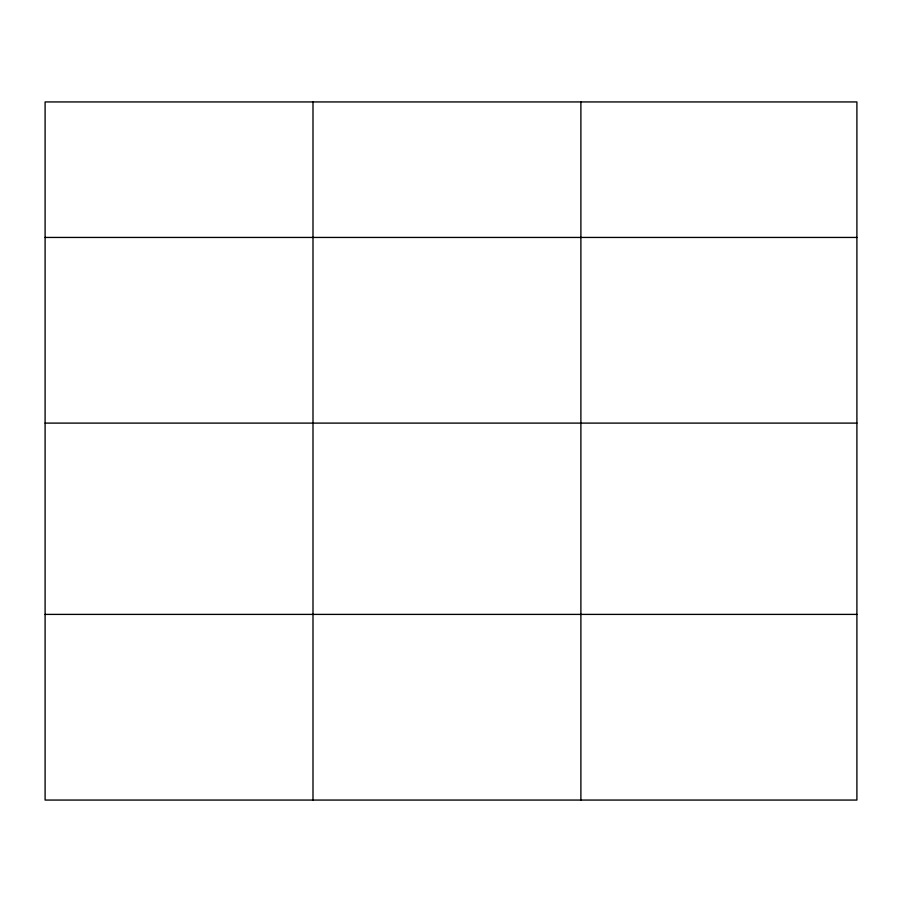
<?xml version="1.0" encoding="UTF-8"?>
<svg xmlns="http://www.w3.org/2000/svg" width="902" height="902" viewBox="0 0 902 902"><rect width="100%" height="100%" fill="white"/><g stroke="black" fill="none" stroke-linecap="round" stroke-linejoin="round"><path stroke-width="1.35" d="M856.9 423.106L856.9 101.937L45.1 101.937L45.1 800.063L856.9 800.063L856.9 423.106L45.1 423.106M45.1 237.44L856.9 237.44M45.1 614.397L856.9 614.397M580.888 101.937L580.888 800.063M312.994 101.937L312.994 800.063"/></g></svg>
